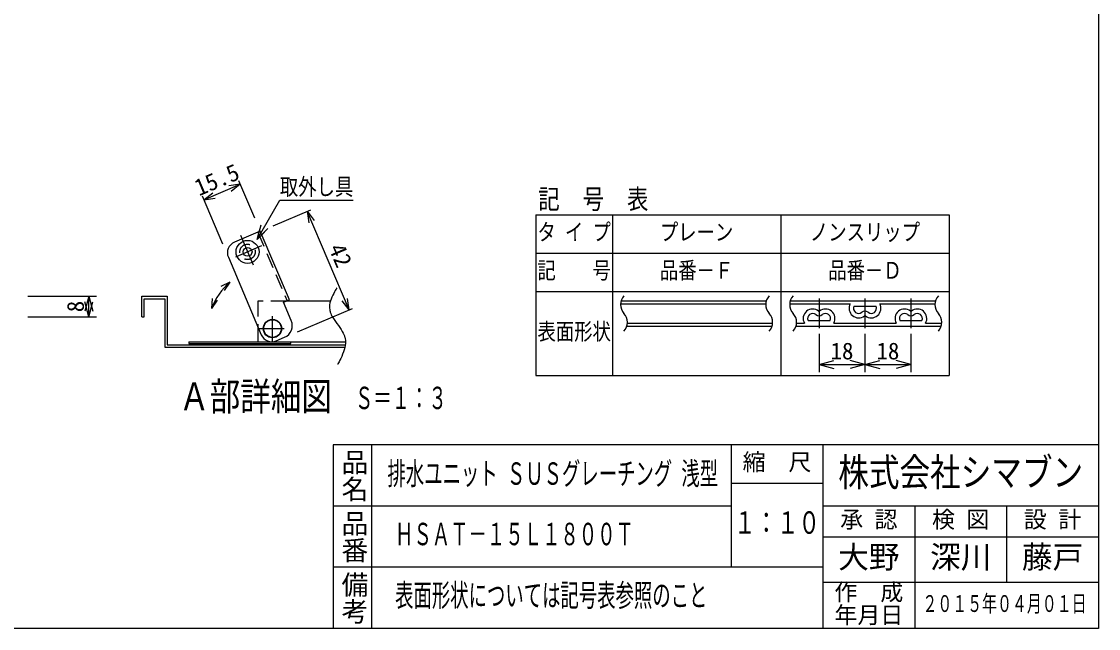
# Model space of a CAD drawing. Units: millimetres, scale not verified, with parts at other scales. Extents: x -1365 to 1365, y -930 to 870.
# Drawn here: x -42 to 1365, y -930 to -137 of the extents above; entities that cross this region are included whole.
import ezdxf
from ezdxf.enums import TextEntityAlignment as Align

# ---------------------------------------------------------------- set-up
doc = ezdxf.new("R2010")
doc.units = ezdxf.units.MM
doc.header["$LTSCALE"] = 10
doc.linetypes.add('CHAIN1', pattern=[8, 5, -1, 1, -1])
doc.linetypes.add('DASHED2', pattern=[3, 2, -1])
for name, color, linetype in [('0-7_枠細線', 5, 'Continuous'), ('0-8_枠中線', 5, 'Continuous'), ('1-2_極細2', 2, 'Continuous'), ('1-3_細線2', 4, 'Continuous'), ('1-5_寸法2', 7, 'Continuous')]:
    doc.layers.add(name, color=color, linetype=linetype)
doc.styles.add('@ＭＳ ゴシック', font='')
doc.styles.add('ＭＳ ゴシック', font='')
doc.styles.get('@ＭＳ ゴシック').set_extended_font_data('@MS Gothic')
doc.styles.get('ＭＳ ゴシック').set_extended_font_data('MS Gothic')

msp = doc.modelspace()

# ---------------------------------------------------------------- linework, layer by layer
at = {"layer": '0-7_枠細線'}
for p, q in [((629.94, -389.36), (1169.94, -389.36)), ((629.94, -389.36), (629.94, -599.36)), ((729.94, -389.36), (729.94, -599.36)), ((949.94, -389.36), (949.94, -599.36)), ((1169.94, -389.36), (1169.94, -599.36)), ((629.94, -439.36), (1169.94, -439.36)), ((629.94, -489.36), (1169.94, -489.36)), ((740.59, -505.52), (930.36, -505.52)), ((741.33, -501.52), (931.09, -501.52)), ((961.6, -505.52), (1040.72, -505.52)), ((962.33, -501.52), (1152.09, -501.52)), ((1079.17, -505.52), (1151.36, -505.52)), ((1045.5, -508.86), (1074.39, -508.86)), ((749.53, -530.86), (939.29, -530.86)), ((970.53, -530.86), (980.72, -530.86)), ((985.5, -527.52), (1014.39, -527.52)), ((1019.17, -530.86), (1100.72, -530.86)), ((1105.5, -527.52), (1134.39, -527.52)), ((1139.17, -530.86), (1160.29, -530.86)), ((748.8, -534.86), (938.56, -534.86)), ((969.8, -534.86), (1159.56, -534.86)), ((999.94, -544.86), (999.94, -594.86)), ((1059.94, -544.86), (1059.94, -594.86)), ((1119.94, -544.86), (1119.94, -594.86)), ((999.94, -584.86), (1019.26, -579.68)), ((999.94, -584.86), (1019.26, -590.03)), ((999.94, -584.86), (1059.94, -584.86)), ((1059.94, -584.86), (1040.62, -579.68)), ((1059.94, -584.86), (1040.62, -590.03)), ((1059.94, -584.86), (1079.26, -579.68)), ((1059.94, -584.86), (1079.26, -590.03)), ((1059.94, -584.86), (1119.94, -584.86)), ((1119.94, -584.86), (1100.62, -579.68)), ((1119.94, -584.86), (1100.62, -590.03)), ((629.94, -599.36), (1169.94, -599.36)), ((415, -690), (415, -930)), ((885, -690), (885, -850)), ((1005, -690), (1005, -930)), ((885, -740), (1005, -740)), ((885, -770), (365, -770)), ((1365, -770), (1005, -770)), ((1125, -770), (1125, -930)), ((1245, -770), (1245, -870)), ((1005, -810), (1365, -810)), ((1005, -850), (365, -850)), ((1365, -870), (1005, -870))]:
    msp.add_line(p, q, dxfattribs=at)
at = {"layer": '0-7_枠細線', "linetype": 'CHAIN1'}
for p, q in [((999.94, -498.72), (999.94, -537.42)), ((1059.94, -498.72), (1059.94, -537.42)), ((1119.94, -498.72), (1119.94, -537.42))]:
    msp.add_line(p, q, dxfattribs=at)
at = {"layer": '0-7_枠細線'}
for centre, radius, start, end in [((757.74, -506.6), 17.18, 137.56163, 222.43837), ((947.5, -506.6), 17.18, 137.56163, 222.43837), ((978.74, -506.6), 17.18, 137.56163, 222.43837), ((1051.61, -511.52), 12.43, 151.14637, 308.68219), ((1068.28, -511.52), 12.43, 231.31781, 28.85363), ((1168.5, -506.6), 17.18, 137.56163, 222.43837), ((732.38, -529.78), 17.18, 317.56163, 42.43837), ((922.14, -529.78), 17.18, 317.56163, 42.43837), ((953.38, -529.78), 17.18, 317.56163, 42.43837), ((991.61, -524.86), 12.43, 51.31781, 208.85363), ((991.61, -524.86), 6.67, 51.31781, 203.57818), ((999.94, -514.45), 6.67, 231.31781, 308.68219), ((999.94, -514.45), 0.9, 231.31781, 308.68219), ((1008.28, -524.86), 12.43, 331.14637, 128.68219), ((1008.28, -524.86), 6.67, 336.42182, 128.68219), ((1051.61, -511.52), 6.67, 156.42182, 308.68219), ((1059.94, -521.93), 6.67, 51.31781, 128.68219), ((1068.28, -511.52), 6.67, 231.31781, 23.57818), ((1111.61, -524.86), 12.43, 51.31781, 208.85363), ((1111.61, -524.86), 6.67, 51.31781, 203.57818), ((1119.94, -514.45), 6.67, 231.31781, 308.68219), ((1119.94, -514.45), 0.9, 231.31781, 308.68219), ((1128.28, -524.86), 12.43, 331.14637, 128.68219), ((1128.28, -524.86), 6.67, 336.42182, 128.68219), ((1143.14, -529.78), 17.18, 317.56163, 42.43837), ((1059.94, -521.93), 0.9, 51.31781, 128.68219)]:
    msp.add_arc(centre, radius, start, end, dxfattribs=at)
at = {"layer": '0-8_枠中線'}
msp.add_lwpolyline([(-1365, -930), (-1365, 870), (1365, 870), (1365, -930)], close=True, dxfattribs=at)
msp.add_lwpolyline([(1365, -690), (365, -690), (365, -930)], dxfattribs=at)
at = {"layer": '1-2_極細2', "linetype": 'CHAIN1'}
for p, q in [((243.87, -415.69), (260.4, -454.63)), ((271.6, -429.87), (237.27, -444.44)), ((285.79, -554.59), (285.79, -521.74)), ((268.92, -537.92), (300.85, -537.92))]:
    msp.add_line(p, q, dxfattribs=at)
at = {"layer": '1-2_極細2'}
for p, q in [((265.73, -421.47), (269.18, -408.59)), ((265.73, -421.47), (275.16, -412.04)), ((114.95, -495.77), (148.28, -495.77)), ((114.95, -522.44), (114.95, -495.77)), ((118.28, -499.1), (144.95, -499.1)), ((148.28, -495.77), (148.28, -559.1)), ((361.76, -502.1), (303.62, -502.1)), ((148.28, -559.1), (380.24, -559.1)), ((176.57, -555.44), (176.57, -557.44)), ((176.57, -555.44), (266.62, -555.44)), ((176.57, -557.44), (309.91, -557.44)), ((309.91, -557.44), (309.91, -555.44))]:
    msp.add_line(p, q, dxfattribs=at)
at = {"layer": '1-2_極細2', "linetype": 'DASHED2'}
for p, q in [((266.75, -412.01), (304.78, -501.61)), ((266.62, -502.1), (266.62, -535.3)), ((303.62, -502.1), (266.62, -502.1))]:
    msp.add_line(p, q, dxfattribs=at)
at = {"layer": '1-2_極細2'}
for points in [[(369.7, -484.97), (369.58, -485.18), (369.22, -485.81), (368.64, -486.85), (367.85, -488.26), (366.89, -490), (365.8, -492.04), (364.66, -494.31), (363.53, -496.75), (362.49, -499.31), (361.6, -501.9), (360.93, -504.46), (360.5, -506.92), (360.31, -509.22), (360.33, -511.28), (360.51, -513.06), (360.76, -514.5), (361.02, -515.56), (361.2, -516.2), (361.27, -516.42), (361.34, -516.64), (361.56, -517.29), (361.97, -518.35), (362.62, -519.8), (363.54, -521.6), (364.75, -523.7), (366.26, -526.06), (368.01, -528.6), (369.91, -531.27), (371.87, -533.99), (373.77, -536.69), (375.5, -539.3), (376.98, -541.74), (378.17, -543.94), (379.06, -545.85), (379.68, -547.39), (380.07, -548.53), (380.28, -549.22), (380.35, -549.46), (380.41, -549.69)], [(114.95, -522.44), (118.28, -522.44), (118.28, -499.1)], [(144.95, -499.1), (144.95, -562.44), (380.24, -562.44)], [(266.62, -535.3), (266.62, -555.44), (381.16, -555.44)], [(380.41, -549.69), (380.58, -550.39), (380.81, -551.54), (381.03, -553.11), (381.16, -555.06), (381.12, -557.35), (380.87, -559.91), (380.35, -562.67), (379.59, -565.57), (378.61, -568.53), (377.46, -571.45), (376.23, -574.26), (375, -576.88), (373.83, -579.24), (372.79, -581.26), (371.95, -582.9), (371.32, -584.1), (370.93, -584.83), (370.8, -585.08)]]:
    msp.add_lwpolyline(points, dxfattribs=at)
at = {"layer": '1-2_極細2', "linetype": 'DASHED2'}
msp.add_circle((253.2, -437.68), 10, dxfattribs=at)
at = {"layer": '1-2_極細2'}
msp.add_circle((285.79, -537.92), 11.5, dxfattribs=at)
at = {"layer": '1-3_細線2'}
for p, q in [((269.82, -410.71), (236.06, -425.04)), ((307.85, -500.31), (269.82, -410.71)), ((228.12, -444.71), (271.1, -545.96)), ((300.18, -503.56), (307.85, -500.31)), ((310.34, -527.5), (300.18, -503.56)), ((290.77, -553.91), (301.51, -549.35))]:
    msp.add_line(p, q, dxfattribs=at)
for centre, radius in [((253.2, -437.68), 15), ((253.2, -437.68), 5.83), ((285.79, -537.92), 12)]:
    msp.add_circle(centre, radius, dxfattribs=at)
for centre, radius, start, end in [((241.93, -438.85), 15, 113, 203), ((294.99, -534.01), 16.67, 293, 23), ((284.91, -540.1), 15, 203, 293)]:
    msp.add_arc(centre, radius, start, end, dxfattribs=at)
at = {"layer": '1-5_寸法2'}
for p, q in [((196.21, -369.53), (243.77, -349.34)), ((243.77, -349.34), (228.91, -351.43)), ((243.77, -349.34), (231.95, -358.58)), ((262.65, -393.84), (241.81, -344.74)), ((220.95, -427.83), (194.26, -364.93)), ((196.21, -369.53), (208.03, -360.3)), ((196.21, -369.53), (211.06, -367.45)), ((286.69, -403.55), (335.79, -382.71)), ((331.18, -384.66), (340.42, -396.48)), ((331.18, -384.66), (333.27, -399.52)), ((385.89, -513.53), (331.18, -384.66)), ((265.73, -421.47), (270.9, -402.15)), ((265.73, -421.47), (279.87, -407.33)), ((230.06, -477.27), (218.09, -483.14)), ((230.06, -477.27), (222.63, -488.34)), ((-34.06, -495.77), (55.94, -495.77)), ((45.94, -495.77), (40.76, -515.09)), ((45.94, -522.44), (40.76, -503.12)), ((45.94, -495.77), (51.12, -515.09)), ((45.94, -522.44), (45.94, -495.77)), ((45.94, -522.44), (51.12, -503.12)), ((206.44, -511.84), (207.55, -498.56)), ((206.44, -511.84), (214.05, -500.9)), ((385.89, -513.53), (376.65, -501.71)), ((385.89, -513.53), (383.8, -498.68)), ((318.38, -542.19), (390.49, -511.58)), ((-34.06, -522.44), (55.94, -522.44))]:
    msp.add_line(p, q, dxfattribs=at)
msp.add_lwpolyline([(265.73, -421.47), (295.39, -370.09), (391.39, -370.09)], dxfattribs=at)
msp.add_arc((284.91, -540.1), 83.4, 131.11509, 160.19528, dxfattribs=at)

# ---------------------------------------------------------------- texts
at = {"layer": '0-7_枠細線', "style": 'ＭＳ ゴシック'}
for s, height, width, p in [('タ イ プ', 21.99, 0.8, (631.94, -429.36)), ('プレーン', 21.99, 0.8, (791.94, -429.36)), ('ノンスリップ', 21.99, 0.8, (987.94, -429.36)), ('記\u3000\u3000号', 21.99, 0.8, (631.94, -479.36)), ('品番－Ｆ', 21.99, 0.8, (791.94, -479.36)), ('品番－Ｄ', 21.99, 0.8, (1011.94, -479.36)), ('表面形状', 21.99, 0.8, (631.94, -559.36)), ('Ａ部詳細図', 36.66, 0.8, (163.64, -656.02)), ('Ｓ＝１：３', 29.33, 0.6, (393.53, -652.08)), ('株式会社シマブン', 36.66, 0.8, (1025, -755)), ('排水ユニット ＳＵＳグレーチング 浅型', 29.33, 0.6, (436, -750.94)), ('１：１０', 29.33, 0.7, (889, -815)), ('ＨＳＡＴ－１５Ｌ１８００Ｔ', 29.33, 0.6, (446, -830)), ('表面形状については記号表参照のこと', 29.33, 0.6, (446, -910)), ('２０１５年０４月０１日', 21.99, 0.65, (1135, -915))]:
    msp.add_text(s, height=height, dxfattribs=dict(at, width=width)).set_placement(p, align=Align.BOTTOM_LEFT)
for s, height, p in [('18', 21.99, (1014.94, -584.86)), ('18', 21.99, (1074.94, -584.86)), ('縮\u3000尺', 21.99, (900, -730)), ('検 図', 21.99, (1147.5, -805)), ('設 計', 21.99, (1267.5, -805)), ('承 認', 21.99, (1027.5, -805)), ('大野', 29.33, (1025, -860)), ('深川', 29.33, (1145, -860)), ('藤戸', 29.33, (1265, -860)), ('作\u3000成', 21.99, (1020, -900)), ('年月日', 21.99, (1020, -930))]:
    msp.add_text(s, height=height, dxfattribs=at).set_placement(p, align=Align.BOTTOM_LEFT)
at = {"layer": '0-7_枠細線', "style": '@ＭＳ ゴシック'}
for s, p in [('品名', (372.5, -695)), ('品番', (372.5, -775)), ('備考', (372.5, -855))]:
    msp.add_text(s, height=25.66, rotation=270, dxfattribs=at).set_placement(p, align=Align.BOTTOM_LEFT)
at = {"layer": '0-7_枠細線', "insert": (633.06, -384.36), "char_height": 25.66, "attachment_point": 7, "style": 'ＭＳ ゴシック'}
msp.add_mtext('\\T2.07;\\W0.8;記号表', dxfattribs=at)
at = {"layer": '1-5_寸法2', "style": 'ＭＳ ゴシック'}
for s, rotation, p in [('15.5', 23, (192.37, -371.16)), ('42', 293, (352.67, -435.29)), ('8', 90, (45.94, -516.6))]:
    msp.add_text(s, height=21.99, rotation=rotation, dxfattribs=at).set_placement(p, align=Align.BOTTOM_LEFT)
at = {"layer": '1-5_寸法2', "style": 'ＭＳ ゴシック', "width": 0.8}
msp.add_text('取外し具', height=21.99, dxfattribs=at).set_placement((295.39, -370.09), align=Align.BOTTOM_LEFT)

doc.saveas('drawing.dxf')
